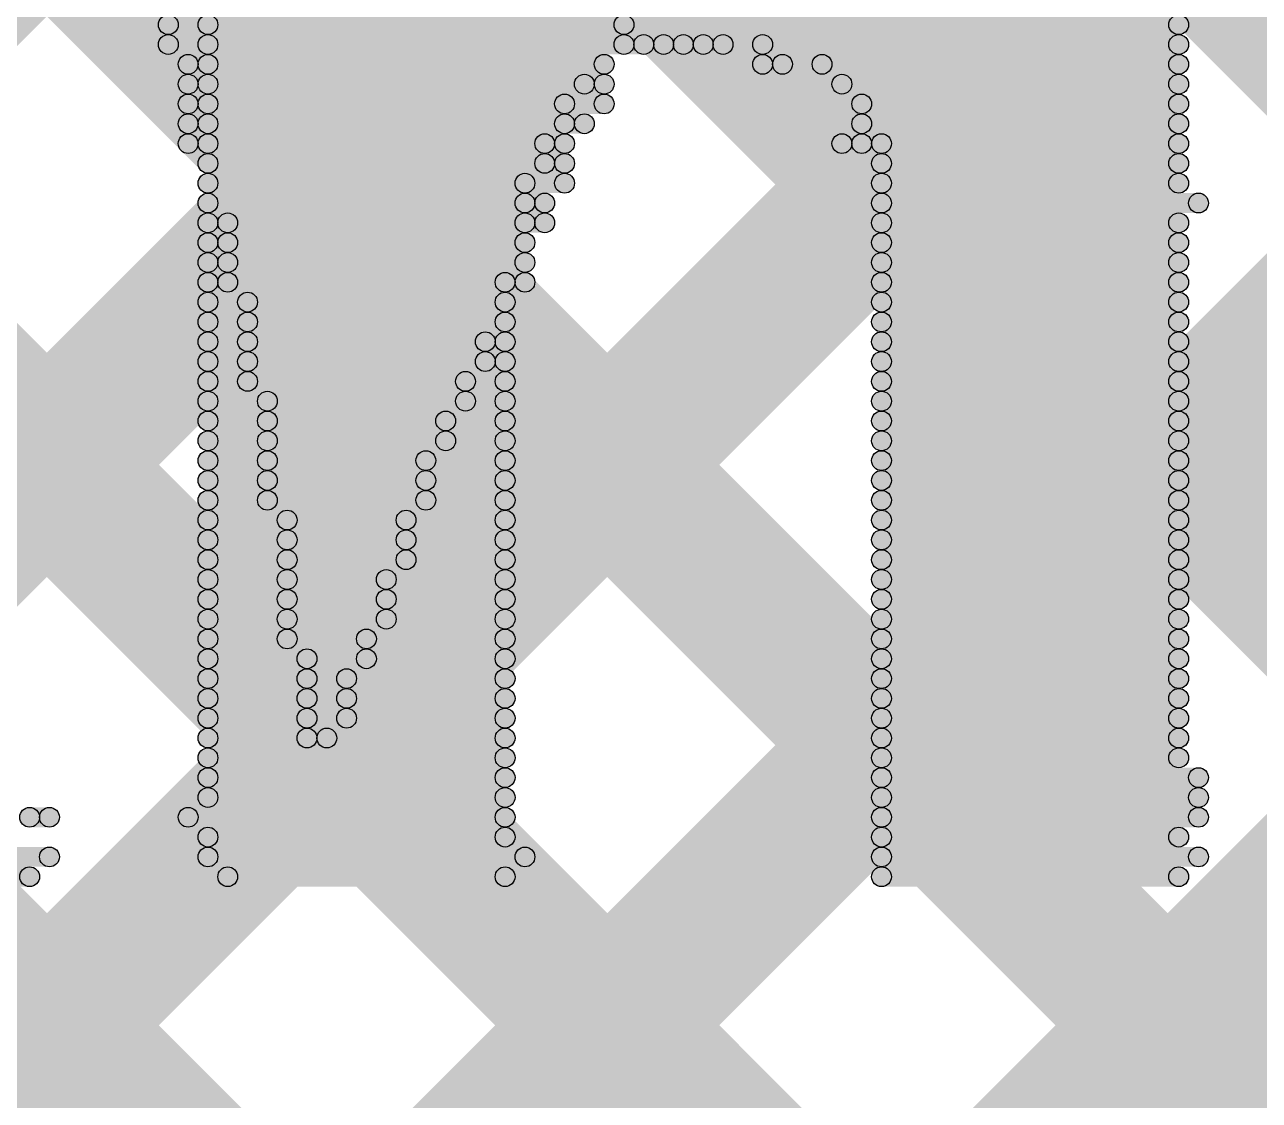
# Model space of a CAD drawing. Header units: millimetres. Extents: x 0 to 5.55, y 0 to 1.02.
# Drawn here: x 4.2798 to 4.3421, y 0.4077 to 0.462 of the extents above; entities that cross this region are included whole.
import ezdxf

# ---------------------------------------------------------------- set-up
doc = ezdxf.new("R2010")
doc.units = ezdxf.units.MM
doc.header["$MEASUREMENT"] = 0
for name, color, linetype in [('BottomLayer', 5, 'Continuous'), ('BottomOverlay', 54, 'Continuous'), ('TopLayer', 1, 'Continuous'), ('TopOverlay', 2, 'Continuous')]:
    doc.layers.add(name, color=color, linetype=linetype)

msp = doc.modelspace()

# ---------------------------------------------------------------- hatches: boundary and pattern name
at = {"layer": 'BottomLayer'}
for points in [[(3.694544, 0.992172), (3.700201, 0.997828), (4.400701, 0.297328), (4.395044, 0.291672)], [(3.722829, 0.992172), (3.728485, 0.997828), (4.428985, 0.297328), (4.423329, 0.291672)], [(3.751113, 0.992172), (3.75677, 0.997828), (4.45727, 0.297328), (4.451613, 0.291672)], [(3.779397, 0.992172), (3.785054, 0.997828), (4.485554, 0.297328), (4.479897, 0.291672)], [(3.807681, 0.992172), (3.813338, 0.997828), (4.513838, 0.297328), (4.508181, 0.291672)], [(4.110125, 0.291672), (4.104468, 0.297328), (4.804968, 0.997828), (4.810625, 0.992172)], [(4.138409, 0.291672), (4.132752, 0.297328), (4.833252, 0.997828), (4.838909, 0.992172)], [(4.166693, 0.291672), (4.161036, 0.297328), (4.861536, 0.997828), (4.867193, 0.992172)], [(4.194977, 0.291672), (4.189321, 0.297328), (4.889821, 0.997828), (4.895477, 0.992172)], [(4.223262, 0.291672), (4.217605, 0.297328), (4.918105, 0.997828), (4.923762, 0.992172)]]:
    msp.add_hatch(color=5, dxfattribs=at).paths.add_polyline_path(points)
at = {"layer": 'BottomOverlay'}
h = msp.add_hatch(color=54, dxfattribs=at)
edge = h.paths.add_edge_path()
edge.add_arc((4.287, 0.462), 0.0005, 0, 360)
for points in [[(4.287, 0.4615), (4.287, 0.4625), (4.31, 0.4625), (4.31, 0.4615)], [(4.287, 0.4605), (4.287, 0.4615), (4.31, 0.4615), (4.31, 0.4605)], [(4.314, 0.4605), (4.314, 0.4615), (4.315, 0.4615), (4.315, 0.4605)], [(4.288, 0.4595), (4.288, 0.4605), (4.309, 0.4605), (4.309, 0.4595)], [(4.288, 0.4585), (4.288, 0.4595), (4.309, 0.4595), (4.309, 0.4585)], [(4.288, 0.4575), (4.288, 0.4585), (4.309, 0.4585), (4.309, 0.4575)], [(4.288, 0.4565), (4.288, 0.4575), (4.308, 0.4575), (4.308, 0.4565)], [(4.288, 0.4555), (4.288, 0.4565), (4.307, 0.4565), (4.307, 0.4555)], [(4.289, 0.4545), (4.289, 0.4555), (4.307, 0.4555), (4.307, 0.4545)], [(4.289, 0.4535), (4.289, 0.4545), (4.307, 0.4545), (4.307, 0.4535)], [(4.289, 0.4525), (4.289, 0.4535), (4.306, 0.4535), (4.306, 0.4525)], [(4.29, 0.4515), (4.29, 0.4525), (4.306, 0.4525), (4.306, 0.4515)], [(4.29, 0.4505), (4.29, 0.4515), (4.305, 0.4515), (4.305, 0.4505)], [(4.29, 0.4495), (4.29, 0.4505), (4.305, 0.4505), (4.305, 0.4495)], [(4.29, 0.4485), (4.29, 0.4495), (4.304, 0.4495), (4.304, 0.4485)], [(4.291, 0.4475), (4.291, 0.4485), (4.304, 0.4485), (4.304, 0.4475)], [(4.291, 0.4465), (4.291, 0.4475), (4.304, 0.4475), (4.304, 0.4465)], [(4.291, 0.4455), (4.291, 0.4465), (4.303, 0.4465), (4.303, 0.4455)], [(4.291, 0.4445), (4.291, 0.4455), (4.303, 0.4455), (4.303, 0.4445)], [(4.291, 0.4435), (4.291, 0.4445), (4.302, 0.4445), (4.302, 0.4435)], [(4.292, 0.4425), (4.292, 0.4435), (4.302, 0.4435), (4.302, 0.4425)], [(4.292, 0.4415), (4.292, 0.4425), (4.301, 0.4425), (4.301, 0.4415)], [(4.292, 0.4405), (4.292, 0.4415), (4.301, 0.4415), (4.301, 0.4405)], [(4.292, 0.4395), (4.292, 0.4405), (4.3, 0.4405), (4.3, 0.4395)], [(4.292, 0.4385), (4.292, 0.4395), (4.3, 0.4395), (4.3, 0.4385)], [(4.292, 0.4375), (4.292, 0.4385), (4.3, 0.4385), (4.3, 0.4375)], [(4.293, 0.4365), (4.293, 0.4375), (4.299, 0.4375), (4.299, 0.4365)], [(4.293, 0.4355), (4.293, 0.4365), (4.299, 0.4365), (4.299, 0.4355)], [(4.293, 0.4345), (4.293, 0.4355), (4.299, 0.4355), (4.299, 0.4345)], [(4.293, 0.4335), (4.293, 0.4345), (4.298, 0.4345), (4.298, 0.4335)], [(4.293, 0.4325), (4.293, 0.4335), (4.298, 0.4335), (4.298, 0.4325)], [(4.293, 0.4315), (4.293, 0.4325), (4.298, 0.4325), (4.298, 0.4315)], [(4.293, 0.4305), (4.293, 0.4315), (4.297, 0.4315), (4.297, 0.4305)], [(4.294, 0.4295), (4.294, 0.4305), (4.297, 0.4305), (4.297, 0.4295)], [(4.294, 0.4285), (4.294, 0.4295), (4.296, 0.4295), (4.296, 0.4285)], [(4.294, 0.4275), (4.294, 0.4285), (4.296, 0.4285), (4.296, 0.4275)], [(4.294, 0.4265), (4.294, 0.4275), (4.296, 0.4275), (4.296, 0.4265)], [(4.294, 0.4255), (4.294, 0.4265), (4.295, 0.4265), (4.295, 0.4255)]]:
    msp.add_hatch(color=54, dxfattribs=at).paths.add_polyline_path(points)
h = msp.add_hatch(color=54, dxfattribs=at)
edge = h.paths.add_edge_path()
edge.add_arc((4.31, 0.462), 0.0005, 0, 360)
h = msp.add_hatch(color=54, dxfattribs=at)
edge = h.paths.add_edge_path()
edge.add_arc((4.287, 0.461), 0.0005, 0, 360)
h = msp.add_hatch(color=54, dxfattribs=at)
edge = h.paths.add_edge_path()
edge.add_arc((4.31, 0.461), 0.0005, 0, 360)
h = msp.add_hatch(color=54, dxfattribs=at)
edge = h.paths.add_edge_path()
edge.add_arc((4.314, 0.461), 0.0005, 0, 360)
h = msp.add_hatch(color=54, dxfattribs=at)
edge = h.paths.add_edge_path()
edge.add_arc((4.315, 0.461), 0.0005, 0, 360)
h = msp.add_hatch(color=54, dxfattribs=at)
edge = h.paths.add_edge_path()
edge.add_arc((4.288, 0.46), 0.0005, 0, 360)
h = msp.add_hatch(color=54, dxfattribs=at)
edge = h.paths.add_edge_path()
edge.add_arc((4.309, 0.46), 0.0005, 0, 360)
h = msp.add_hatch(color=54, dxfattribs=at)
edge = h.paths.add_edge_path()
edge.add_arc((4.288, 0.459), 0.0005, 0, 360)
h = msp.add_hatch(color=54, dxfattribs=at)
edge = h.paths.add_edge_path()
edge.add_arc((4.309, 0.459), 0.0005, 0, 360)
h = msp.add_hatch(color=54, dxfattribs=at)
edge = h.paths.add_edge_path()
edge.add_arc((4.288, 0.458), 0.0005, 0, 360)
h = msp.add_hatch(color=54, dxfattribs=at)
edge = h.paths.add_edge_path()
edge.add_arc((4.309, 0.458), 0.0005, 0, 360)
h = msp.add_hatch(color=54, dxfattribs=at)
edge = h.paths.add_edge_path()
edge.add_arc((4.288, 0.457), 0.0005, 0, 360)
h = msp.add_hatch(color=54, dxfattribs=at)
edge = h.paths.add_edge_path()
edge.add_arc((4.308, 0.457), 0.0005, 0, 360)
h = msp.add_hatch(color=54, dxfattribs=at)
edge = h.paths.add_edge_path()
edge.add_arc((4.288, 0.456), 0.0005, 0, 360)
h = msp.add_hatch(color=54, dxfattribs=at)
edge = h.paths.add_edge_path()
edge.add_arc((4.307, 0.456), 0.0005, 0, 360)
h = msp.add_hatch(color=54, dxfattribs=at)
edge = h.paths.add_edge_path()
edge.add_arc((4.289, 0.455), 0.0005, 0, 360)
h = msp.add_hatch(color=54, dxfattribs=at)
edge = h.paths.add_edge_path()
edge.add_arc((4.307, 0.455), 0.0005, 0, 360)
h = msp.add_hatch(color=54, dxfattribs=at)
edge = h.paths.add_edge_path()
edge.add_arc((4.289, 0.454), 0.0005, 0, 360)
h = msp.add_hatch(color=54, dxfattribs=at)
edge = h.paths.add_edge_path()
edge.add_arc((4.307, 0.454), 0.0005, 0, 360)
h = msp.add_hatch(color=54, dxfattribs=at)
edge = h.paths.add_edge_path()
edge.add_arc((4.289, 0.453), 0.0005, 0, 360)
h = msp.add_hatch(color=54, dxfattribs=at)
edge = h.paths.add_edge_path()
edge.add_arc((4.306, 0.453), 0.0005, 0, 360)
h = msp.add_hatch(color=54, dxfattribs=at)
edge = h.paths.add_edge_path()
edge.add_arc((4.29, 0.452), 0.0005, 0, 360)
h = msp.add_hatch(color=54, dxfattribs=at)
edge = h.paths.add_edge_path()
edge.add_arc((4.306, 0.452), 0.0005, 0, 360)
h = msp.add_hatch(color=54, dxfattribs=at)
edge = h.paths.add_edge_path()
edge.add_arc((4.29, 0.451), 0.0005, 0, 360)
h = msp.add_hatch(color=54, dxfattribs=at)
edge = h.paths.add_edge_path()
edge.add_arc((4.305, 0.451), 0.0005, 0, 360)
h = msp.add_hatch(color=54, dxfattribs=at)
edge = h.paths.add_edge_path()
edge.add_arc((4.29, 0.45), 0.0005, 0, 360)
h = msp.add_hatch(color=54, dxfattribs=at)
edge = h.paths.add_edge_path()
edge.add_arc((4.305, 0.45), 0.0005, 0, 360)
h = msp.add_hatch(color=54, dxfattribs=at)
edge = h.paths.add_edge_path()
edge.add_arc((4.29, 0.449), 0.0005, 0, 360)
h = msp.add_hatch(color=54, dxfattribs=at)
edge = h.paths.add_edge_path()
edge.add_arc((4.304, 0.449), 0.0005, 0, 360)
h = msp.add_hatch(color=54, dxfattribs=at)
edge = h.paths.add_edge_path()
edge.add_arc((4.291, 0.448), 0.0005, 0, 360)
h = msp.add_hatch(color=54, dxfattribs=at)
edge = h.paths.add_edge_path()
edge.add_arc((4.304, 0.448), 0.0005, 0, 360)
h = msp.add_hatch(color=54, dxfattribs=at)
edge = h.paths.add_edge_path()
edge.add_arc((4.291, 0.447), 0.0005, 0, 360)
h = msp.add_hatch(color=54, dxfattribs=at)
edge = h.paths.add_edge_path()
edge.add_arc((4.304, 0.447), 0.0005, 0, 360)
h = msp.add_hatch(color=54, dxfattribs=at)
edge = h.paths.add_edge_path()
edge.add_arc((4.291, 0.446), 0.0005, 0, 360)
h = msp.add_hatch(color=54, dxfattribs=at)
edge = h.paths.add_edge_path()
edge.add_arc((4.303, 0.446), 0.0005, 0, 360)
h = msp.add_hatch(color=54, dxfattribs=at)
edge = h.paths.add_edge_path()
edge.add_arc((4.291, 0.445), 0.0005, 0, 360)
h = msp.add_hatch(color=54, dxfattribs=at)
edge = h.paths.add_edge_path()
edge.add_arc((4.303, 0.445), 0.0005, 0, 360)
h = msp.add_hatch(color=54, dxfattribs=at)
edge = h.paths.add_edge_path()
edge.add_arc((4.291, 0.444), 0.0005, 0, 360)
h = msp.add_hatch(color=54, dxfattribs=at)
edge = h.paths.add_edge_path()
edge.add_arc((4.302, 0.444), 0.0005, 0, 360)
h = msp.add_hatch(color=54, dxfattribs=at)
edge = h.paths.add_edge_path()
edge.add_arc((4.292, 0.443), 0.0005, 0, 360)
h = msp.add_hatch(color=54, dxfattribs=at)
edge = h.paths.add_edge_path()
edge.add_arc((4.302, 0.443), 0.0005, 0, 360)
h = msp.add_hatch(color=54, dxfattribs=at)
edge = h.paths.add_edge_path()
edge.add_arc((4.292, 0.442), 0.0005, 0, 360)
h = msp.add_hatch(color=54, dxfattribs=at)
edge = h.paths.add_edge_path()
edge.add_arc((4.301, 0.442), 0.0005, 0, 360)
h = msp.add_hatch(color=54, dxfattribs=at)
edge = h.paths.add_edge_path()
edge.add_arc((4.292, 0.441), 0.0005, 0, 360)
h = msp.add_hatch(color=54, dxfattribs=at)
edge = h.paths.add_edge_path()
edge.add_arc((4.301, 0.441), 0.0005, 0, 360)
h = msp.add_hatch(color=54, dxfattribs=at)
edge = h.paths.add_edge_path()
edge.add_arc((4.292, 0.44), 0.0005, 0, 360)
h = msp.add_hatch(color=54, dxfattribs=at)
edge = h.paths.add_edge_path()
edge.add_arc((4.3, 0.44), 0.0005, 0, 360)
h = msp.add_hatch(color=54, dxfattribs=at)
edge = h.paths.add_edge_path()
edge.add_arc((4.292, 0.439), 0.0005, 0, 360)
h = msp.add_hatch(color=54, dxfattribs=at)
edge = h.paths.add_edge_path()
edge.add_arc((4.3, 0.439), 0.0005, 0, 360)
h = msp.add_hatch(color=54, dxfattribs=at)
edge = h.paths.add_edge_path()
edge.add_arc((4.292, 0.438), 0.0005, 0, 360)
h = msp.add_hatch(color=54, dxfattribs=at)
edge = h.paths.add_edge_path()
edge.add_arc((4.3, 0.438), 0.0005, 0, 360)
h = msp.add_hatch(color=54, dxfattribs=at)
edge = h.paths.add_edge_path()
edge.add_arc((4.293, 0.437), 0.0005, 0, 360)
h = msp.add_hatch(color=54, dxfattribs=at)
edge = h.paths.add_edge_path()
edge.add_arc((4.299, 0.437), 0.0005, 0, 360)
h = msp.add_hatch(color=54, dxfattribs=at)
edge = h.paths.add_edge_path()
edge.add_arc((4.293, 0.436), 0.0005, 0, 360)
h = msp.add_hatch(color=54, dxfattribs=at)
edge = h.paths.add_edge_path()
edge.add_arc((4.299, 0.436), 0.0005, 0, 360)
h = msp.add_hatch(color=54, dxfattribs=at)
edge = h.paths.add_edge_path()
edge.add_arc((4.293, 0.435), 0.0005, 0, 360)
h = msp.add_hatch(color=54, dxfattribs=at)
edge = h.paths.add_edge_path()
edge.add_arc((4.299, 0.435), 0.0005, 0, 360)
h = msp.add_hatch(color=54, dxfattribs=at)
edge = h.paths.add_edge_path()
edge.add_arc((4.293, 0.434), 0.0005, 0, 360)
h = msp.add_hatch(color=54, dxfattribs=at)
edge = h.paths.add_edge_path()
edge.add_arc((4.298, 0.434), 0.0005, 0, 360)
h = msp.add_hatch(color=54, dxfattribs=at)
edge = h.paths.add_edge_path()
edge.add_arc((4.293, 0.433), 0.0005, 0, 360)
h = msp.add_hatch(color=54, dxfattribs=at)
edge = h.paths.add_edge_path()
edge.add_arc((4.298, 0.433), 0.0005, 0, 360)
h = msp.add_hatch(color=54, dxfattribs=at)
edge = h.paths.add_edge_path()
edge.add_arc((4.293, 0.432), 0.0005, 0, 360)
h = msp.add_hatch(color=54, dxfattribs=at)
edge = h.paths.add_edge_path()
edge.add_arc((4.298, 0.432), 0.0005, 0, 360)
h = msp.add_hatch(color=54, dxfattribs=at)
edge = h.paths.add_edge_path()
edge.add_arc((4.293, 0.431), 0.0005, 0, 360)
h = msp.add_hatch(color=54, dxfattribs=at)
edge = h.paths.add_edge_path()
edge.add_arc((4.297, 0.431), 0.0005, 0, 360)
h = msp.add_hatch(color=54, dxfattribs=at)
edge = h.paths.add_edge_path()
edge.add_arc((4.294, 0.43), 0.0005, 0, 360)
h = msp.add_hatch(color=54, dxfattribs=at)
edge = h.paths.add_edge_path()
edge.add_arc((4.297, 0.43), 0.0005, 0, 360)
h = msp.add_hatch(color=54, dxfattribs=at)
edge = h.paths.add_edge_path()
edge.add_arc((4.294, 0.429), 0.0005, 0, 360)
h = msp.add_hatch(color=54, dxfattribs=at)
edge = h.paths.add_edge_path()
edge.add_arc((4.296, 0.429), 0.0005, 0, 360)
h = msp.add_hatch(color=54, dxfattribs=at)
edge = h.paths.add_edge_path()
edge.add_arc((4.294, 0.428), 0.0005, 0, 360)
h = msp.add_hatch(color=54, dxfattribs=at)
edge = h.paths.add_edge_path()
edge.add_arc((4.296, 0.428), 0.0005, 0, 360)
h = msp.add_hatch(color=54, dxfattribs=at)
edge = h.paths.add_edge_path()
edge.add_arc((4.294, 0.427), 0.0005, 0, 360)
h = msp.add_hatch(color=54, dxfattribs=at)
edge = h.paths.add_edge_path()
edge.add_arc((4.296, 0.427), 0.0005, 0, 360)
h = msp.add_hatch(color=54, dxfattribs=at)
edge = h.paths.add_edge_path()
edge.add_arc((4.294, 0.426), 0.0005, 0, 360)
h = msp.add_hatch(color=54, dxfattribs=at)
edge = h.paths.add_edge_path()
edge.add_arc((4.295, 0.426), 0.0005, 0, 360)
at = {"layer": 'TopLayer'}
for points in [[(3.695977, 0.990739), (3.701633, 0.996396), (4.339776, 0.358253), (4.33412, 0.352596)], [(3.724261, 0.990739), (3.729918, 0.996396), (4.353919, 0.372395), (4.348262, 0.366738)], [(3.752545, 0.990739), (3.758202, 0.996396), (4.368061, 0.386537), (4.362404, 0.380881)], [(3.780829, 0.990739), (3.786486, 0.996396), (4.382203, 0.40068), (4.376546, 0.395023)], [(3.809114, 0.990739), (3.814771, 0.996396), (4.396345, 0.414822), (4.390688, 0.409165)], [(4.125125, 0.306672), (4.119468, 0.312328), (4.803535, 0.996396), (4.809192, 0.990739)], [(4.153409, 0.306672), (4.147752, 0.312328), (4.83182, 0.996396), (4.837477, 0.990739)], [(4.181693, 0.306672), (4.176036, 0.312328), (4.860104, 0.996396), (4.865761, 0.990739)], [(4.209977, 0.306672), (4.204321, 0.312328), (4.888388, 0.996396), (4.894045, 0.990739)], [(4.238262, 0.306672), (4.232605, 0.312328), (4.916673, 0.996396), (4.922329, 0.990739)]]:
    msp.add_hatch(color=1, dxfattribs=at).paths.add_polyline_path(points)
at = {"layer": 'TopOverlay'}
h = msp.add_hatch(color=2, dxfattribs=at)
edge = h.paths.add_edge_path()
edge.add_arc((4.289, 0.462), 0.0005, 0, 360)
for points in [[(4.289, 0.4615), (4.289, 0.4625), (4.338, 0.4625), (4.338, 0.4615)], [(4.289, 0.4605), (4.289, 0.4615), (4.311, 0.4615), (4.311, 0.4605)], [(4.312, 0.4605), (4.312, 0.4615), (4.313, 0.4615), (4.313, 0.4605)], [(4.317, 0.4605), (4.317, 0.4615), (4.338, 0.4615), (4.338, 0.4605)], [(4.289, 0.4595), (4.289, 0.4605), (4.309, 0.4605), (4.309, 0.4595)], [(4.317, 0.4595), (4.317, 0.4605), (4.318, 0.4605), (4.318, 0.4595)], [(4.32, 0.4595), (4.32, 0.4605), (4.338, 0.4605), (4.338, 0.4595)], [(4.289, 0.4585), (4.289, 0.4595), (4.308, 0.4595), (4.308, 0.4585)], [(4.321, 0.4585), (4.321, 0.4595), (4.338, 0.4595), (4.338, 0.4585)], [(4.289, 0.4575), (4.289, 0.4585), (4.307, 0.4585), (4.307, 0.4575)], [(4.322, 0.4575), (4.322, 0.4585), (4.338, 0.4585), (4.338, 0.4575)], [(4.289, 0.4565), (4.289, 0.4575), (4.307, 0.4575), (4.307, 0.4565)], [(4.322, 0.4565), (4.322, 0.4575), (4.338, 0.4575), (4.338, 0.4565)], [(4.289, 0.4555), (4.289, 0.4565), (4.306, 0.4565), (4.306, 0.4555)], [(4.321, 0.4555), (4.321, 0.4565), (4.322, 0.4565), (4.322, 0.4555)], [(4.323, 0.4555), (4.323, 0.4565), (4.338, 0.4565), (4.338, 0.4555)], [(4.289, 0.4545), (4.289, 0.4555), (4.306, 0.4555), (4.306, 0.4545)], [(4.323, 0.4545), (4.323, 0.4555), (4.338, 0.4555), (4.338, 0.4545)], [(4.289, 0.4535), (4.289, 0.4545), (4.305, 0.4545), (4.305, 0.4535)], [(4.323, 0.4535), (4.323, 0.4545), (4.338, 0.4545), (4.338, 0.4535)], [(4.289, 0.4525), (4.289, 0.4535), (4.305, 0.4535), (4.305, 0.4525)], [(4.323, 0.4525), (4.323, 0.4535), (4.339, 0.4535), (4.339, 0.4525)], [(4.289, 0.4515), (4.289, 0.4525), (4.305, 0.4525), (4.305, 0.4515)], [(4.323, 0.4515), (4.323, 0.4525), (4.338, 0.4525), (4.338, 0.4515)], [(4.289, 0.4505), (4.289, 0.4515), (4.305, 0.4515), (4.305, 0.4505)], [(4.323, 0.4505), (4.323, 0.4515), (4.338, 0.4515), (4.338, 0.4505)], [(4.289, 0.4495), (4.289, 0.4505), (4.305, 0.4505), (4.305, 0.4495)], [(4.323, 0.4495), (4.323, 0.4505), (4.338, 0.4505), (4.338, 0.4495)], [(4.289, 0.4485), (4.289, 0.4495), (4.305, 0.4495), (4.305, 0.4485)], [(4.323, 0.4485), (4.323, 0.4495), (4.338, 0.4495), (4.338, 0.4485)], [(4.289, 0.4475), (4.289, 0.4485), (4.304, 0.4485), (4.304, 0.4475)], [(4.323, 0.4475), (4.323, 0.4485), (4.338, 0.4485), (4.338, 0.4475)], [(4.289, 0.4465), (4.289, 0.4475), (4.304, 0.4475), (4.304, 0.4465)], [(4.323, 0.4465), (4.323, 0.4475), (4.338, 0.4475), (4.338, 0.4465)], [(4.289, 0.4455), (4.289, 0.4465), (4.304, 0.4465), (4.304, 0.4455)], [(4.323, 0.4455), (4.323, 0.4465), (4.338, 0.4465), (4.338, 0.4455)], [(4.289, 0.4445), (4.289, 0.4455), (4.304, 0.4455), (4.304, 0.4445)], [(4.323, 0.4445), (4.323, 0.4455), (4.338, 0.4455), (4.338, 0.4445)], [(4.289, 0.4435), (4.289, 0.4445), (4.304, 0.4445), (4.304, 0.4435)], [(4.323, 0.4435), (4.323, 0.4445), (4.338, 0.4445), (4.338, 0.4435)], [(4.289, 0.4425), (4.289, 0.4435), (4.304, 0.4435), (4.304, 0.4425)], [(4.323, 0.4425), (4.323, 0.4435), (4.338, 0.4435), (4.338, 0.4425)], [(4.289, 0.4415), (4.289, 0.4425), (4.304, 0.4425), (4.304, 0.4415)], [(4.323, 0.4415), (4.323, 0.4425), (4.338, 0.4425), (4.338, 0.4415)], [(4.289, 0.4405), (4.289, 0.4415), (4.304, 0.4415), (4.304, 0.4405)], [(4.323, 0.4405), (4.323, 0.4415), (4.338, 0.4415), (4.338, 0.4405)], [(4.289, 0.4395), (4.289, 0.4405), (4.304, 0.4405), (4.304, 0.4395)], [(4.323, 0.4395), (4.323, 0.4405), (4.338, 0.4405), (4.338, 0.4395)], [(4.289, 0.4385), (4.289, 0.4395), (4.304, 0.4395), (4.304, 0.4385)], [(4.323, 0.4385), (4.323, 0.4395), (4.338, 0.4395), (4.338, 0.4385)], [(4.289, 0.4375), (4.289, 0.4385), (4.304, 0.4385), (4.304, 0.4375)], [(4.323, 0.4375), (4.323, 0.4385), (4.338, 0.4385), (4.338, 0.4375)], [(4.289, 0.4365), (4.289, 0.4375), (4.304, 0.4375), (4.304, 0.4365)], [(4.323, 0.4365), (4.323, 0.4375), (4.338, 0.4375), (4.338, 0.4365)], [(4.289, 0.4355), (4.289, 0.4365), (4.304, 0.4365), (4.304, 0.4355)], [(4.323, 0.4355), (4.323, 0.4365), (4.338, 0.4365), (4.338, 0.4355)], [(4.289, 0.4345), (4.289, 0.4355), (4.304, 0.4355), (4.304, 0.4345)], [(4.323, 0.4345), (4.323, 0.4355), (4.338, 0.4355), (4.338, 0.4345)], [(4.289, 0.4335), (4.289, 0.4345), (4.304, 0.4345), (4.304, 0.4335)], [(4.323, 0.4335), (4.323, 0.4345), (4.338, 0.4345), (4.338, 0.4335)], [(4.289, 0.4325), (4.289, 0.4335), (4.304, 0.4335), (4.304, 0.4325)], [(4.323, 0.4325), (4.323, 0.4335), (4.338, 0.4335), (4.338, 0.4325)], [(4.289, 0.4315), (4.289, 0.4325), (4.304, 0.4325), (4.304, 0.4315)], [(4.323, 0.4315), (4.323, 0.4325), (4.338, 0.4325), (4.338, 0.4315)], [(4.289, 0.4305), (4.289, 0.4315), (4.304, 0.4315), (4.304, 0.4305)], [(4.323, 0.4305), (4.323, 0.4315), (4.338, 0.4315), (4.338, 0.4305)], [(4.289, 0.4295), (4.289, 0.4305), (4.304, 0.4305), (4.304, 0.4295)], [(4.323, 0.4295), (4.323, 0.4305), (4.338, 0.4305), (4.338, 0.4295)], [(4.289, 0.4285), (4.289, 0.4295), (4.304, 0.4295), (4.304, 0.4285)], [(4.323, 0.4285), (4.323, 0.4295), (4.338, 0.4295), (4.338, 0.4285)], [(4.289, 0.4275), (4.289, 0.4285), (4.304, 0.4285), (4.304, 0.4275)], [(4.323, 0.4275), (4.323, 0.4285), (4.338, 0.4285), (4.338, 0.4275)], [(4.289, 0.4265), (4.289, 0.4275), (4.304, 0.4275), (4.304, 0.4265)], [(4.323, 0.4265), (4.323, 0.4275), (4.338, 0.4275), (4.338, 0.4265)], [(4.289, 0.4255), (4.289, 0.4265), (4.304, 0.4265), (4.304, 0.4255)], [(4.323, 0.4255), (4.323, 0.4265), (4.338, 0.4265), (4.338, 0.4255)], [(4.289, 0.4245), (4.289, 0.4255), (4.304, 0.4255), (4.304, 0.4245)], [(4.323, 0.4245), (4.323, 0.4255), (4.338, 0.4255), (4.338, 0.4245)], [(4.289, 0.4235), (4.289, 0.4245), (4.304, 0.4245), (4.304, 0.4235)], [(4.323, 0.4235), (4.323, 0.4245), (4.339, 0.4245), (4.339, 0.4235)], [(4.289, 0.4225), (4.289, 0.4235), (4.304, 0.4235), (4.304, 0.4225)], [(4.323, 0.4225), (4.323, 0.4235), (4.339, 0.4235), (4.339, 0.4225)], [(4.28, 0.4215), (4.28, 0.4225), (4.281, 0.4225), (4.281, 0.4215)], [(4.288, 0.4215), (4.288, 0.4225), (4.304, 0.4225), (4.304, 0.4215)], [(4.323, 0.4215), (4.323, 0.4225), (4.339, 0.4225), (4.339, 0.4215)], [(4.289, 0.4205), (4.289, 0.4215), (4.304, 0.4215), (4.304, 0.4205)], [(4.323, 0.4205), (4.323, 0.4215), (4.338, 0.4215), (4.338, 0.4205)], [(4.264, 0.4195), (4.264, 0.4205), (4.281, 0.4205), (4.281, 0.4195)], [(4.289, 0.4195), (4.289, 0.4205), (4.305, 0.4205), (4.305, 0.4195)], [(4.323, 0.4195), (4.323, 0.4205), (4.339, 0.4205), (4.339, 0.4195)], [(4.265, 0.4185), (4.265, 0.4195), (4.28, 0.4195), (4.28, 0.4185)], [(4.29, 0.4185), (4.29, 0.4195), (4.304, 0.4195), (4.304, 0.4185)], [(4.323, 0.4185), (4.323, 0.4195), (4.338, 0.4195), (4.338, 0.4185)]]:
    msp.add_hatch(color=2, dxfattribs=at).paths.add_polyline_path(points)
h = msp.add_hatch(color=2, dxfattribs=at)
edge = h.paths.add_edge_path()
edge.add_arc((4.338, 0.462), 0.0005, 0, 360)
h = msp.add_hatch(color=2, dxfattribs=at)
edge = h.paths.add_edge_path()
edge.add_arc((4.289, 0.461), 0.0005, 0, 360)
h = msp.add_hatch(color=2, dxfattribs=at)
edge = h.paths.add_edge_path()
edge.add_arc((4.311, 0.461), 0.0005, 0, 360)
h = msp.add_hatch(color=2, dxfattribs=at)
edge = h.paths.add_edge_path()
edge.add_arc((4.312, 0.461), 0.0005, 0, 360)
h = msp.add_hatch(color=2, dxfattribs=at)
edge = h.paths.add_edge_path()
edge.add_arc((4.313, 0.461), 0.0005, 0, 360)
h = msp.add_hatch(color=2, dxfattribs=at)
edge = h.paths.add_edge_path()
edge.add_arc((4.317, 0.461), 0.0005, 0, 360)
h = msp.add_hatch(color=2, dxfattribs=at)
edge = h.paths.add_edge_path()
edge.add_arc((4.338, 0.461), 0.0005, 0, 360)
h = msp.add_hatch(color=2, dxfattribs=at)
edge = h.paths.add_edge_path()
edge.add_arc((4.289, 0.46), 0.0005, 0, 360)
h = msp.add_hatch(color=2, dxfattribs=at)
edge = h.paths.add_edge_path()
edge.add_arc((4.309, 0.46), 0.0005, 0, 360)
h = msp.add_hatch(color=2, dxfattribs=at)
edge = h.paths.add_edge_path()
edge.add_arc((4.317, 0.46), 0.0005, 0, 360)
h = msp.add_hatch(color=2, dxfattribs=at)
edge = h.paths.add_edge_path()
edge.add_arc((4.318, 0.46), 0.0005, 0, 360)
h = msp.add_hatch(color=2, dxfattribs=at)
edge = h.paths.add_edge_path()
edge.add_arc((4.32, 0.46), 0.0005, 0, 360)
h = msp.add_hatch(color=2, dxfattribs=at)
edge = h.paths.add_edge_path()
edge.add_arc((4.338, 0.46), 0.0005, 0, 360)
h = msp.add_hatch(color=2, dxfattribs=at)
edge = h.paths.add_edge_path()
edge.add_arc((4.289, 0.459), 0.0005, 0, 360)
h = msp.add_hatch(color=2, dxfattribs=at)
edge = h.paths.add_edge_path()
edge.add_arc((4.308, 0.459), 0.0005, 0, 360)
h = msp.add_hatch(color=2, dxfattribs=at)
edge = h.paths.add_edge_path()
edge.add_arc((4.321, 0.459), 0.0005, 0, 360)
h = msp.add_hatch(color=2, dxfattribs=at)
edge = h.paths.add_edge_path()
edge.add_arc((4.338, 0.459), 0.0005, 0, 360)
h = msp.add_hatch(color=2, dxfattribs=at)
edge = h.paths.add_edge_path()
edge.add_arc((4.289, 0.458), 0.0005, 0, 360)
h = msp.add_hatch(color=2, dxfattribs=at)
edge = h.paths.add_edge_path()
edge.add_arc((4.307, 0.458), 0.0005, 0, 360)
h = msp.add_hatch(color=2, dxfattribs=at)
edge = h.paths.add_edge_path()
edge.add_arc((4.322, 0.458), 0.0005, 0, 360)
h = msp.add_hatch(color=2, dxfattribs=at)
edge = h.paths.add_edge_path()
edge.add_arc((4.338, 0.458), 0.0005, 0, 360)
h = msp.add_hatch(color=2, dxfattribs=at)
edge = h.paths.add_edge_path()
edge.add_arc((4.289, 0.457), 0.0005, 0, 360)
h = msp.add_hatch(color=2, dxfattribs=at)
edge = h.paths.add_edge_path()
edge.add_arc((4.307, 0.457), 0.0005, 0, 360)
h = msp.add_hatch(color=2, dxfattribs=at)
edge = h.paths.add_edge_path()
edge.add_arc((4.322, 0.457), 0.0005, 0, 360)
h = msp.add_hatch(color=2, dxfattribs=at)
edge = h.paths.add_edge_path()
edge.add_arc((4.338, 0.457), 0.0005, 0, 360)
h = msp.add_hatch(color=2, dxfattribs=at)
edge = h.paths.add_edge_path()
edge.add_arc((4.289, 0.456), 0.0005, 0, 360)
h = msp.add_hatch(color=2, dxfattribs=at)
edge = h.paths.add_edge_path()
edge.add_arc((4.306, 0.456), 0.0005, 0, 360)
h = msp.add_hatch(color=2, dxfattribs=at)
edge = h.paths.add_edge_path()
edge.add_arc((4.321, 0.456), 0.0005, 0, 360)
h = msp.add_hatch(color=2, dxfattribs=at)
edge = h.paths.add_edge_path()
edge.add_arc((4.322, 0.456), 0.0005, 0, 360)
h = msp.add_hatch(color=2, dxfattribs=at)
edge = h.paths.add_edge_path()
edge.add_arc((4.323, 0.456), 0.0005, 0, 360)
h = msp.add_hatch(color=2, dxfattribs=at)
edge = h.paths.add_edge_path()
edge.add_arc((4.338, 0.456), 0.0005, 0, 360)
h = msp.add_hatch(color=2, dxfattribs=at)
edge = h.paths.add_edge_path()
edge.add_arc((4.289, 0.455), 0.0005, 0, 360)
h = msp.add_hatch(color=2, dxfattribs=at)
edge = h.paths.add_edge_path()
edge.add_arc((4.306, 0.455), 0.0005, 0, 360)
h = msp.add_hatch(color=2, dxfattribs=at)
edge = h.paths.add_edge_path()
edge.add_arc((4.323, 0.455), 0.0005, 0, 360)
h = msp.add_hatch(color=2, dxfattribs=at)
edge = h.paths.add_edge_path()
edge.add_arc((4.338, 0.455), 0.0005, 0, 360)
h = msp.add_hatch(color=2, dxfattribs=at)
edge = h.paths.add_edge_path()
edge.add_arc((4.289, 0.454), 0.0005, 0, 360)
h = msp.add_hatch(color=2, dxfattribs=at)
edge = h.paths.add_edge_path()
edge.add_arc((4.305, 0.454), 0.0005, 0, 360)
h = msp.add_hatch(color=2, dxfattribs=at)
edge = h.paths.add_edge_path()
edge.add_arc((4.323, 0.454), 0.0005, 0, 360)
h = msp.add_hatch(color=2, dxfattribs=at)
edge = h.paths.add_edge_path()
edge.add_arc((4.338, 0.454), 0.0005, 0, 360)
h = msp.add_hatch(color=2, dxfattribs=at)
edge = h.paths.add_edge_path()
edge.add_arc((4.289, 0.453), 0.0005, 0, 360)
h = msp.add_hatch(color=2, dxfattribs=at)
edge = h.paths.add_edge_path()
edge.add_arc((4.305, 0.453), 0.0005, 0, 360)
h = msp.add_hatch(color=2, dxfattribs=at)
edge = h.paths.add_edge_path()
edge.add_arc((4.323, 0.453), 0.0005, 0, 360)
h = msp.add_hatch(color=2, dxfattribs=at)
edge = h.paths.add_edge_path()
edge.add_arc((4.339, 0.453), 0.0005, 0, 360)
h = msp.add_hatch(color=2, dxfattribs=at)
edge = h.paths.add_edge_path()
edge.add_arc((4.289, 0.452), 0.0005, 0, 360)
h = msp.add_hatch(color=2, dxfattribs=at)
edge = h.paths.add_edge_path()
edge.add_arc((4.305, 0.452), 0.0005, 0, 360)
h = msp.add_hatch(color=2, dxfattribs=at)
edge = h.paths.add_edge_path()
edge.add_arc((4.323, 0.452), 0.0005, 0, 360)
h = msp.add_hatch(color=2, dxfattribs=at)
edge = h.paths.add_edge_path()
edge.add_arc((4.338, 0.452), 0.0005, 0, 360)
h = msp.add_hatch(color=2, dxfattribs=at)
edge = h.paths.add_edge_path()
edge.add_arc((4.289, 0.451), 0.0005, 0, 360)
h = msp.add_hatch(color=2, dxfattribs=at)
edge = h.paths.add_edge_path()
edge.add_arc((4.305, 0.451), 0.0005, 0, 360)
h = msp.add_hatch(color=2, dxfattribs=at)
edge = h.paths.add_edge_path()
edge.add_arc((4.323, 0.451), 0.0005, 0, 360)
h = msp.add_hatch(color=2, dxfattribs=at)
edge = h.paths.add_edge_path()
edge.add_arc((4.338, 0.451), 0.0005, 0, 360)
h = msp.add_hatch(color=2, dxfattribs=at)
edge = h.paths.add_edge_path()
edge.add_arc((4.289, 0.45), 0.0005, 0, 360)
h = msp.add_hatch(color=2, dxfattribs=at)
edge = h.paths.add_edge_path()
edge.add_arc((4.305, 0.45), 0.0005, 0, 360)
h = msp.add_hatch(color=2, dxfattribs=at)
edge = h.paths.add_edge_path()
edge.add_arc((4.323, 0.45), 0.0005, 0, 360)
h = msp.add_hatch(color=2, dxfattribs=at)
edge = h.paths.add_edge_path()
edge.add_arc((4.338, 0.45), 0.0005, 0, 360)
h = msp.add_hatch(color=2, dxfattribs=at)
edge = h.paths.add_edge_path()
edge.add_arc((4.289, 0.449), 0.0005, 0, 360)
h = msp.add_hatch(color=2, dxfattribs=at)
edge = h.paths.add_edge_path()
edge.add_arc((4.305, 0.449), 0.0005, 0, 360)
h = msp.add_hatch(color=2, dxfattribs=at)
edge = h.paths.add_edge_path()
edge.add_arc((4.323, 0.449), 0.0005, 0, 360)
h = msp.add_hatch(color=2, dxfattribs=at)
edge = h.paths.add_edge_path()
edge.add_arc((4.338, 0.449), 0.0005, 0, 360)
h = msp.add_hatch(color=2, dxfattribs=at)
edge = h.paths.add_edge_path()
edge.add_arc((4.289, 0.448), 0.0005, 0, 360)
h = msp.add_hatch(color=2, dxfattribs=at)
edge = h.paths.add_edge_path()
edge.add_arc((4.304, 0.448), 0.0005, 0, 360)
h = msp.add_hatch(color=2, dxfattribs=at)
edge = h.paths.add_edge_path()
edge.add_arc((4.323, 0.448), 0.0005, 0, 360)
h = msp.add_hatch(color=2, dxfattribs=at)
edge = h.paths.add_edge_path()
edge.add_arc((4.338, 0.448), 0.0005, 0, 360)
h = msp.add_hatch(color=2, dxfattribs=at)
edge = h.paths.add_edge_path()
edge.add_arc((4.289, 0.447), 0.0005, 0, 360)
h = msp.add_hatch(color=2, dxfattribs=at)
edge = h.paths.add_edge_path()
edge.add_arc((4.304, 0.447), 0.0005, 0, 360)
h = msp.add_hatch(color=2, dxfattribs=at)
edge = h.paths.add_edge_path()
edge.add_arc((4.323, 0.447), 0.0005, 0, 360)
h = msp.add_hatch(color=2, dxfattribs=at)
edge = h.paths.add_edge_path()
edge.add_arc((4.338, 0.447), 0.0005, 0, 360)
h = msp.add_hatch(color=2, dxfattribs=at)
edge = h.paths.add_edge_path()
edge.add_arc((4.289, 0.446), 0.0005, 0, 360)
h = msp.add_hatch(color=2, dxfattribs=at)
edge = h.paths.add_edge_path()
edge.add_arc((4.304, 0.446), 0.0005, 0, 360)
h = msp.add_hatch(color=2, dxfattribs=at)
edge = h.paths.add_edge_path()
edge.add_arc((4.323, 0.446), 0.0005, 0, 360)
h = msp.add_hatch(color=2, dxfattribs=at)
edge = h.paths.add_edge_path()
edge.add_arc((4.338, 0.446), 0.0005, 0, 360)
h = msp.add_hatch(color=2, dxfattribs=at)
edge = h.paths.add_edge_path()
edge.add_arc((4.289, 0.445), 0.0005, 0, 360)
h = msp.add_hatch(color=2, dxfattribs=at)
edge = h.paths.add_edge_path()
edge.add_arc((4.304, 0.445), 0.0005, 0, 360)
h = msp.add_hatch(color=2, dxfattribs=at)
edge = h.paths.add_edge_path()
edge.add_arc((4.323, 0.445), 0.0005, 0, 360)
h = msp.add_hatch(color=2, dxfattribs=at)
edge = h.paths.add_edge_path()
edge.add_arc((4.338, 0.445), 0.0005, 0, 360)
h = msp.add_hatch(color=2, dxfattribs=at)
edge = h.paths.add_edge_path()
edge.add_arc((4.289, 0.444), 0.0005, 0, 360)
h = msp.add_hatch(color=2, dxfattribs=at)
edge = h.paths.add_edge_path()
edge.add_arc((4.304, 0.444), 0.0005, 0, 360)
h = msp.add_hatch(color=2, dxfattribs=at)
edge = h.paths.add_edge_path()
edge.add_arc((4.323, 0.444), 0.0005, 0, 360)
h = msp.add_hatch(color=2, dxfattribs=at)
edge = h.paths.add_edge_path()
edge.add_arc((4.338, 0.444), 0.0005, 0, 360)
h = msp.add_hatch(color=2, dxfattribs=at)
edge = h.paths.add_edge_path()
edge.add_arc((4.289, 0.443), 0.0005, 0, 360)
h = msp.add_hatch(color=2, dxfattribs=at)
edge = h.paths.add_edge_path()
edge.add_arc((4.304, 0.443), 0.0005, 0, 360)
h = msp.add_hatch(color=2, dxfattribs=at)
edge = h.paths.add_edge_path()
edge.add_arc((4.323, 0.443), 0.0005, 0, 360)
h = msp.add_hatch(color=2, dxfattribs=at)
edge = h.paths.add_edge_path()
edge.add_arc((4.338, 0.443), 0.0005, 0, 360)
h = msp.add_hatch(color=2, dxfattribs=at)
edge = h.paths.add_edge_path()
edge.add_arc((4.289, 0.442), 0.0005, 0, 360)
h = msp.add_hatch(color=2, dxfattribs=at)
edge = h.paths.add_edge_path()
edge.add_arc((4.304, 0.442), 0.0005, 0, 360)
h = msp.add_hatch(color=2, dxfattribs=at)
edge = h.paths.add_edge_path()
edge.add_arc((4.323, 0.442), 0.0005, 0, 360)
h = msp.add_hatch(color=2, dxfattribs=at)
edge = h.paths.add_edge_path()
edge.add_arc((4.338, 0.442), 0.0005, 0, 360)
h = msp.add_hatch(color=2, dxfattribs=at)
edge = h.paths.add_edge_path()
edge.add_arc((4.289, 0.441), 0.0005, 0, 360)
h = msp.add_hatch(color=2, dxfattribs=at)
edge = h.paths.add_edge_path()
edge.add_arc((4.304, 0.441), 0.0005, 0, 360)
h = msp.add_hatch(color=2, dxfattribs=at)
edge = h.paths.add_edge_path()
edge.add_arc((4.323, 0.441), 0.0005, 0, 360)
h = msp.add_hatch(color=2, dxfattribs=at)
edge = h.paths.add_edge_path()
edge.add_arc((4.338, 0.441), 0.0005, 0, 360)
h = msp.add_hatch(color=2, dxfattribs=at)
edge = h.paths.add_edge_path()
edge.add_arc((4.289, 0.44), 0.0005, 0, 360)
h = msp.add_hatch(color=2, dxfattribs=at)
edge = h.paths.add_edge_path()
edge.add_arc((4.304, 0.44), 0.0005, 0, 360)
h = msp.add_hatch(color=2, dxfattribs=at)
edge = h.paths.add_edge_path()
edge.add_arc((4.323, 0.44), 0.0005, 0, 360)
h = msp.add_hatch(color=2, dxfattribs=at)
edge = h.paths.add_edge_path()
edge.add_arc((4.338, 0.44), 0.0005, 0, 360)
h = msp.add_hatch(color=2, dxfattribs=at)
edge = h.paths.add_edge_path()
edge.add_arc((4.289, 0.439), 0.0005, 0, 360)
h = msp.add_hatch(color=2, dxfattribs=at)
edge = h.paths.add_edge_path()
edge.add_arc((4.304, 0.439), 0.0005, 0, 360)
h = msp.add_hatch(color=2, dxfattribs=at)
edge = h.paths.add_edge_path()
edge.add_arc((4.323, 0.439), 0.0005, 0, 360)
h = msp.add_hatch(color=2, dxfattribs=at)
edge = h.paths.add_edge_path()
edge.add_arc((4.338, 0.439), 0.0005, 0, 360)
h = msp.add_hatch(color=2, dxfattribs=at)
edge = h.paths.add_edge_path()
edge.add_arc((4.289, 0.438), 0.0005, 0, 360)
h = msp.add_hatch(color=2, dxfattribs=at)
edge = h.paths.add_edge_path()
edge.add_arc((4.304, 0.438), 0.0005, 0, 360)
h = msp.add_hatch(color=2, dxfattribs=at)
edge = h.paths.add_edge_path()
edge.add_arc((4.323, 0.438), 0.0005, 0, 360)
h = msp.add_hatch(color=2, dxfattribs=at)
edge = h.paths.add_edge_path()
edge.add_arc((4.338, 0.438), 0.0005, 0, 360)
h = msp.add_hatch(color=2, dxfattribs=at)
edge = h.paths.add_edge_path()
edge.add_arc((4.289, 0.437), 0.0005, 0, 360)
h = msp.add_hatch(color=2, dxfattribs=at)
edge = h.paths.add_edge_path()
edge.add_arc((4.304, 0.437), 0.0005, 0, 360)
h = msp.add_hatch(color=2, dxfattribs=at)
edge = h.paths.add_edge_path()
edge.add_arc((4.323, 0.437), 0.0005, 0, 360)
h = msp.add_hatch(color=2, dxfattribs=at)
edge = h.paths.add_edge_path()
edge.add_arc((4.338, 0.437), 0.0005, 0, 360)
h = msp.add_hatch(color=2, dxfattribs=at)
edge = h.paths.add_edge_path()
edge.add_arc((4.289, 0.436), 0.0005, 0, 360)
h = msp.add_hatch(color=2, dxfattribs=at)
edge = h.paths.add_edge_path()
edge.add_arc((4.304, 0.436), 0.0005, 0, 360)
h = msp.add_hatch(color=2, dxfattribs=at)
edge = h.paths.add_edge_path()
edge.add_arc((4.323, 0.436), 0.0005, 0, 360)
h = msp.add_hatch(color=2, dxfattribs=at)
edge = h.paths.add_edge_path()
edge.add_arc((4.338, 0.436), 0.0005, 0, 360)
h = msp.add_hatch(color=2, dxfattribs=at)
edge = h.paths.add_edge_path()
edge.add_arc((4.289, 0.435), 0.0005, 0, 360)
h = msp.add_hatch(color=2, dxfattribs=at)
edge = h.paths.add_edge_path()
edge.add_arc((4.304, 0.435), 0.0005, 0, 360)
h = msp.add_hatch(color=2, dxfattribs=at)
edge = h.paths.add_edge_path()
edge.add_arc((4.323, 0.435), 0.0005, 0, 360)
h = msp.add_hatch(color=2, dxfattribs=at)
edge = h.paths.add_edge_path()
edge.add_arc((4.338, 0.435), 0.0005, 0, 360)
h = msp.add_hatch(color=2, dxfattribs=at)
edge = h.paths.add_edge_path()
edge.add_arc((4.289, 0.434), 0.0005, 0, 360)
h = msp.add_hatch(color=2, dxfattribs=at)
edge = h.paths.add_edge_path()
edge.add_arc((4.304, 0.434), 0.0005, 0, 360)
h = msp.add_hatch(color=2, dxfattribs=at)
edge = h.paths.add_edge_path()
edge.add_arc((4.323, 0.434), 0.0005, 0, 360)
h = msp.add_hatch(color=2, dxfattribs=at)
edge = h.paths.add_edge_path()
edge.add_arc((4.338, 0.434), 0.0005, 0, 360)
h = msp.add_hatch(color=2, dxfattribs=at)
edge = h.paths.add_edge_path()
edge.add_arc((4.289, 0.433), 0.0005, 0, 360)
h = msp.add_hatch(color=2, dxfattribs=at)
edge = h.paths.add_edge_path()
edge.add_arc((4.304, 0.433), 0.0005, 0, 360)
h = msp.add_hatch(color=2, dxfattribs=at)
edge = h.paths.add_edge_path()
edge.add_arc((4.323, 0.433), 0.0005, 0, 360)
h = msp.add_hatch(color=2, dxfattribs=at)
edge = h.paths.add_edge_path()
edge.add_arc((4.338, 0.433), 0.0005, 0, 360)
h = msp.add_hatch(color=2, dxfattribs=at)
edge = h.paths.add_edge_path()
edge.add_arc((4.289, 0.432), 0.0005, 0, 360)
h = msp.add_hatch(color=2, dxfattribs=at)
edge = h.paths.add_edge_path()
edge.add_arc((4.304, 0.432), 0.0005, 0, 360)
h = msp.add_hatch(color=2, dxfattribs=at)
edge = h.paths.add_edge_path()
edge.add_arc((4.323, 0.432), 0.0005, 0, 360)
h = msp.add_hatch(color=2, dxfattribs=at)
edge = h.paths.add_edge_path()
edge.add_arc((4.338, 0.432), 0.0005, 0, 360)
h = msp.add_hatch(color=2, dxfattribs=at)
edge = h.paths.add_edge_path()
edge.add_arc((4.289, 0.431), 0.0005, 0, 360)
h = msp.add_hatch(color=2, dxfattribs=at)
edge = h.paths.add_edge_path()
edge.add_arc((4.304, 0.431), 0.0005, 0, 360)
h = msp.add_hatch(color=2, dxfattribs=at)
edge = h.paths.add_edge_path()
edge.add_arc((4.323, 0.431), 0.0005, 0, 360)
h = msp.add_hatch(color=2, dxfattribs=at)
edge = h.paths.add_edge_path()
edge.add_arc((4.338, 0.431), 0.0005, 0, 360)
h = msp.add_hatch(color=2, dxfattribs=at)
edge = h.paths.add_edge_path()
edge.add_arc((4.289, 0.43), 0.0005, 0, 360)
h = msp.add_hatch(color=2, dxfattribs=at)
edge = h.paths.add_edge_path()
edge.add_arc((4.304, 0.43), 0.0005, 0, 360)
h = msp.add_hatch(color=2, dxfattribs=at)
edge = h.paths.add_edge_path()
edge.add_arc((4.323, 0.43), 0.0005, 0, 360)
h = msp.add_hatch(color=2, dxfattribs=at)
edge = h.paths.add_edge_path()
edge.add_arc((4.338, 0.43), 0.0005, 0, 360)
h = msp.add_hatch(color=2, dxfattribs=at)
edge = h.paths.add_edge_path()
edge.add_arc((4.289, 0.429), 0.0005, 0, 360)
h = msp.add_hatch(color=2, dxfattribs=at)
edge = h.paths.add_edge_path()
edge.add_arc((4.304, 0.429), 0.0005, 0, 360)
h = msp.add_hatch(color=2, dxfattribs=at)
edge = h.paths.add_edge_path()
edge.add_arc((4.323, 0.429), 0.0005, 0, 360)
h = msp.add_hatch(color=2, dxfattribs=at)
edge = h.paths.add_edge_path()
edge.add_arc((4.338, 0.429), 0.0005, 0, 360)
h = msp.add_hatch(color=2, dxfattribs=at)
edge = h.paths.add_edge_path()
edge.add_arc((4.289, 0.428), 0.0005, 0, 360)
h = msp.add_hatch(color=2, dxfattribs=at)
edge = h.paths.add_edge_path()
edge.add_arc((4.304, 0.428), 0.0005, 0, 360)
h = msp.add_hatch(color=2, dxfattribs=at)
edge = h.paths.add_edge_path()
edge.add_arc((4.323, 0.428), 0.0005, 0, 360)
h = msp.add_hatch(color=2, dxfattribs=at)
edge = h.paths.add_edge_path()
edge.add_arc((4.338, 0.428), 0.0005, 0, 360)
h = msp.add_hatch(color=2, dxfattribs=at)
edge = h.paths.add_edge_path()
edge.add_arc((4.289, 0.427), 0.0005, 0, 360)
h = msp.add_hatch(color=2, dxfattribs=at)
edge = h.paths.add_edge_path()
edge.add_arc((4.304, 0.427), 0.0005, 0, 360)
h = msp.add_hatch(color=2, dxfattribs=at)
edge = h.paths.add_edge_path()
edge.add_arc((4.323, 0.427), 0.0005, 0, 360)
h = msp.add_hatch(color=2, dxfattribs=at)
edge = h.paths.add_edge_path()
edge.add_arc((4.338, 0.427), 0.0005, 0, 360)
h = msp.add_hatch(color=2, dxfattribs=at)
edge = h.paths.add_edge_path()
edge.add_arc((4.289, 0.426), 0.0005, 0, 360)
h = msp.add_hatch(color=2, dxfattribs=at)
edge = h.paths.add_edge_path()
edge.add_arc((4.304, 0.426), 0.0005, 0, 360)
h = msp.add_hatch(color=2, dxfattribs=at)
edge = h.paths.add_edge_path()
edge.add_arc((4.323, 0.426), 0.0005, 0, 360)
h = msp.add_hatch(color=2, dxfattribs=at)
edge = h.paths.add_edge_path()
edge.add_arc((4.338, 0.426), 0.0005, 0, 360)
h = msp.add_hatch(color=2, dxfattribs=at)
edge = h.paths.add_edge_path()
edge.add_arc((4.289, 0.425), 0.0005, 0, 360)
h = msp.add_hatch(color=2, dxfattribs=at)
edge = h.paths.add_edge_path()
edge.add_arc((4.304, 0.425), 0.0005, 0, 360)
h = msp.add_hatch(color=2, dxfattribs=at)
edge = h.paths.add_edge_path()
edge.add_arc((4.323, 0.425), 0.0005, 0, 360)
h = msp.add_hatch(color=2, dxfattribs=at)
edge = h.paths.add_edge_path()
edge.add_arc((4.338, 0.425), 0.0005, 0, 360)
h = msp.add_hatch(color=2, dxfattribs=at)
edge = h.paths.add_edge_path()
edge.add_arc((4.289, 0.424), 0.0005, 0, 360)
h = msp.add_hatch(color=2, dxfattribs=at)
edge = h.paths.add_edge_path()
edge.add_arc((4.304, 0.424), 0.0005, 0, 360)
h = msp.add_hatch(color=2, dxfattribs=at)
edge = h.paths.add_edge_path()
edge.add_arc((4.323, 0.424), 0.0005, 0, 360)
h = msp.add_hatch(color=2, dxfattribs=at)
edge = h.paths.add_edge_path()
edge.add_arc((4.339, 0.424), 0.0005, 0, 360)
h = msp.add_hatch(color=2, dxfattribs=at)
edge = h.paths.add_edge_path()
edge.add_arc((4.289, 0.423), 0.0005, 0, 360)
h = msp.add_hatch(color=2, dxfattribs=at)
edge = h.paths.add_edge_path()
edge.add_arc((4.304, 0.423), 0.0005, 0, 360)
h = msp.add_hatch(color=2, dxfattribs=at)
edge = h.paths.add_edge_path()
edge.add_arc((4.323, 0.423), 0.0005, 0, 360)
h = msp.add_hatch(color=2, dxfattribs=at)
edge = h.paths.add_edge_path()
edge.add_arc((4.339, 0.423), 0.0005, 0, 360)
h = msp.add_hatch(color=2, dxfattribs=at)
edge = h.paths.add_edge_path()
edge.add_arc((4.28, 0.422), 0.0005, 0, 360)
h = msp.add_hatch(color=2, dxfattribs=at)
edge = h.paths.add_edge_path()
edge.add_arc((4.281, 0.422), 0.0005, 0, 360)
h = msp.add_hatch(color=2, dxfattribs=at)
edge = h.paths.add_edge_path()
edge.add_arc((4.288, 0.422), 0.0005, 0, 360)
h = msp.add_hatch(color=2, dxfattribs=at)
edge = h.paths.add_edge_path()
edge.add_arc((4.304, 0.422), 0.0005, 0, 360)
h = msp.add_hatch(color=2, dxfattribs=at)
edge = h.paths.add_edge_path()
edge.add_arc((4.323, 0.422), 0.0005, 0, 360)
h = msp.add_hatch(color=2, dxfattribs=at)
edge = h.paths.add_edge_path()
edge.add_arc((4.339, 0.422), 0.0005, 0, 360)
h = msp.add_hatch(color=2, dxfattribs=at)
edge = h.paths.add_edge_path()
edge.add_arc((4.289, 0.421), 0.0005, 0, 360)
h = msp.add_hatch(color=2, dxfattribs=at)
edge = h.paths.add_edge_path()
edge.add_arc((4.304, 0.421), 0.0005, 0, 360)
h = msp.add_hatch(color=2, dxfattribs=at)
edge = h.paths.add_edge_path()
edge.add_arc((4.323, 0.421), 0.0005, 0, 360)
h = msp.add_hatch(color=2, dxfattribs=at)
edge = h.paths.add_edge_path()
edge.add_arc((4.338, 0.421), 0.0005, 0, 360)
h = msp.add_hatch(color=2, dxfattribs=at)
edge = h.paths.add_edge_path()
edge.add_arc((4.281, 0.42), 0.0005, 0, 360)
h = msp.add_hatch(color=2, dxfattribs=at)
edge = h.paths.add_edge_path()
edge.add_arc((4.289, 0.42), 0.0005, 0, 360)
h = msp.add_hatch(color=2, dxfattribs=at)
edge = h.paths.add_edge_path()
edge.add_arc((4.305, 0.42), 0.0005, 0, 360)
h = msp.add_hatch(color=2, dxfattribs=at)
edge = h.paths.add_edge_path()
edge.add_arc((4.323, 0.42), 0.0005, 0, 360)
h = msp.add_hatch(color=2, dxfattribs=at)
edge = h.paths.add_edge_path()
edge.add_arc((4.339, 0.42), 0.0005, 0, 360)
h = msp.add_hatch(color=2, dxfattribs=at)
edge = h.paths.add_edge_path()
edge.add_arc((4.28, 0.419), 0.0005, 0, 360)
h = msp.add_hatch(color=2, dxfattribs=at)
edge = h.paths.add_edge_path()
edge.add_arc((4.29, 0.419), 0.0005, 0, 360)
h = msp.add_hatch(color=2, dxfattribs=at)
edge = h.paths.add_edge_path()
edge.add_arc((4.304, 0.419), 0.0005, 0, 360)
h = msp.add_hatch(color=2, dxfattribs=at)
edge = h.paths.add_edge_path()
edge.add_arc((4.323, 0.419), 0.0005, 0, 360)
h = msp.add_hatch(color=2, dxfattribs=at)
edge = h.paths.add_edge_path()
edge.add_arc((4.338, 0.419), 0.0005, 0, 360)

# ---------------------------------------------------------------- linework, layer by layer
at = {"layer": 'BottomOverlay'}
for centre in [(4.287, 0.462), (4.31, 0.462), (4.287, 0.461), (4.31, 0.461), (4.314, 0.461), (4.315, 0.461), (4.288, 0.46), (4.309, 0.46), (4.288, 0.459), (4.309, 0.459), (4.288, 0.458), (4.309, 0.458), (4.288, 0.457), (4.308, 0.457), (4.288, 0.456), (4.307, 0.456), (4.289, 0.455), (4.307, 0.455), (4.289, 0.454), (4.307, 0.454), (4.289, 0.453), (4.306, 0.453), (4.29, 0.452), (4.306, 0.452), (4.29, 0.451), (4.305, 0.451), (4.29, 0.45), (4.305, 0.45), (4.29, 0.449), (4.304, 0.449), (4.291, 0.448), (4.304, 0.448), (4.291, 0.447), (4.304, 0.447), (4.291, 0.446), (4.303, 0.446), (4.291, 0.445), (4.303, 0.445), (4.291, 0.444), (4.302, 0.444), (4.292, 0.443), (4.302, 0.443), (4.292, 0.442), (4.301, 0.442), (4.292, 0.441), (4.301, 0.441), (4.292, 0.44), (4.3, 0.44), (4.292, 0.439), (4.3, 0.439), (4.292, 0.438), (4.3, 0.438), (4.293, 0.437), (4.299, 0.437), (4.293, 0.436), (4.299, 0.436), (4.293, 0.435), (4.299, 0.435), (4.293, 0.434), (4.298, 0.434), (4.293, 0.433), (4.298, 0.433), (4.293, 0.432), (4.298, 0.432), (4.293, 0.431), (4.297, 0.431), (4.294, 0.43), (4.297, 0.43), (4.294, 0.429), (4.296, 0.429), (4.294, 0.428), (4.296, 0.428), (4.294, 0.427), (4.296, 0.427), (4.294, 0.426), (4.295, 0.426)]:
    msp.add_circle(centre, 0.0005, dxfattribs=at)
at = {"layer": 'TopOverlay'}
for centre in [(4.289, 0.462), (4.338, 0.462), (4.289, 0.461), (4.311, 0.461), (4.312, 0.461), (4.313, 0.461), (4.317, 0.461), (4.338, 0.461), (4.289, 0.46), (4.309, 0.46), (4.317, 0.46), (4.318, 0.46), (4.32, 0.46), (4.338, 0.46), (4.289, 0.459), (4.308, 0.459), (4.321, 0.459), (4.338, 0.459), (4.289, 0.458), (4.307, 0.458), (4.322, 0.458), (4.338, 0.458), (4.289, 0.457), (4.307, 0.457), (4.322, 0.457), (4.338, 0.457), (4.289, 0.456), (4.306, 0.456), (4.321, 0.456), (4.322, 0.456), (4.323, 0.456), (4.338, 0.456), (4.289, 0.455), (4.306, 0.455), (4.323, 0.455), (4.338, 0.455), (4.289, 0.454), (4.305, 0.454), (4.323, 0.454), (4.338, 0.454), (4.289, 0.453), (4.305, 0.453), (4.323, 0.453), (4.339, 0.453), (4.289, 0.452), (4.305, 0.452), (4.323, 0.452), (4.338, 0.452), (4.289, 0.451), (4.305, 0.451), (4.323, 0.451), (4.338, 0.451), (4.289, 0.45), (4.305, 0.45), (4.323, 0.45), (4.338, 0.45), (4.289, 0.449), (4.305, 0.449), (4.323, 0.449), (4.338, 0.449), (4.289, 0.448), (4.304, 0.448), (4.323, 0.448), (4.338, 0.448), (4.289, 0.447), (4.304, 0.447), (4.323, 0.447), (4.338, 0.447), (4.289, 0.446), (4.304, 0.446), (4.323, 0.446), (4.338, 0.446), (4.289, 0.445), (4.304, 0.445), (4.323, 0.445), (4.338, 0.445), (4.289, 0.444), (4.304, 0.444), (4.323, 0.444), (4.338, 0.444), (4.289, 0.443), (4.304, 0.443), (4.323, 0.443), (4.338, 0.443), (4.289, 0.442), (4.304, 0.442), (4.323, 0.442), (4.338, 0.442), (4.289, 0.441), (4.304, 0.441), (4.323, 0.441), (4.338, 0.441), (4.289, 0.44), (4.304, 0.44), (4.323, 0.44), (4.338, 0.44), (4.289, 0.439), (4.304, 0.439), (4.323, 0.439), (4.338, 0.439), (4.289, 0.438), (4.304, 0.438), (4.323, 0.438), (4.338, 0.438), (4.289, 0.437), (4.304, 0.437), (4.323, 0.437), (4.338, 0.437), (4.289, 0.436), (4.304, 0.436), (4.323, 0.436), (4.338, 0.436), (4.289, 0.435), (4.304, 0.435), (4.323, 0.435), (4.338, 0.435), (4.289, 0.434), (4.304, 0.434), (4.323, 0.434), (4.338, 0.434), (4.289, 0.433), (4.304, 0.433), (4.323, 0.433), (4.338, 0.433), (4.289, 0.432), (4.304, 0.432), (4.323, 0.432), (4.338, 0.432), (4.289, 0.431), (4.304, 0.431), (4.323, 0.431), (4.338, 0.431), (4.289, 0.43), (4.304, 0.43), (4.323, 0.43), (4.338, 0.43), (4.289, 0.429), (4.304, 0.429), (4.323, 0.429), (4.338, 0.429), (4.289, 0.428), (4.304, 0.428), (4.323, 0.428), (4.338, 0.428), (4.289, 0.427), (4.304, 0.427), (4.323, 0.427), (4.338, 0.427), (4.289, 0.426), (4.304, 0.426), (4.323, 0.426), (4.338, 0.426), (4.289, 0.425), (4.304, 0.425), (4.323, 0.425), (4.338, 0.425), (4.289, 0.424), (4.304, 0.424), (4.323, 0.424), (4.339, 0.424), (4.289, 0.423), (4.304, 0.423), (4.323, 0.423), (4.339, 0.423), (4.28, 0.422), (4.281, 0.422), (4.288, 0.422), (4.304, 0.422), (4.323, 0.422), (4.339, 0.422), (4.289, 0.421), (4.304, 0.421), (4.323, 0.421), (4.338, 0.421), (4.281, 0.42), (4.289, 0.42), (4.305, 0.42), (4.323, 0.42), (4.339, 0.42), (4.28, 0.419), (4.29, 0.419), (4.304, 0.419), (4.323, 0.419), (4.338, 0.419)]:
    msp.add_circle(centre, 0.0005, dxfattribs=at)

doc.saveas('drawing.dxf')
